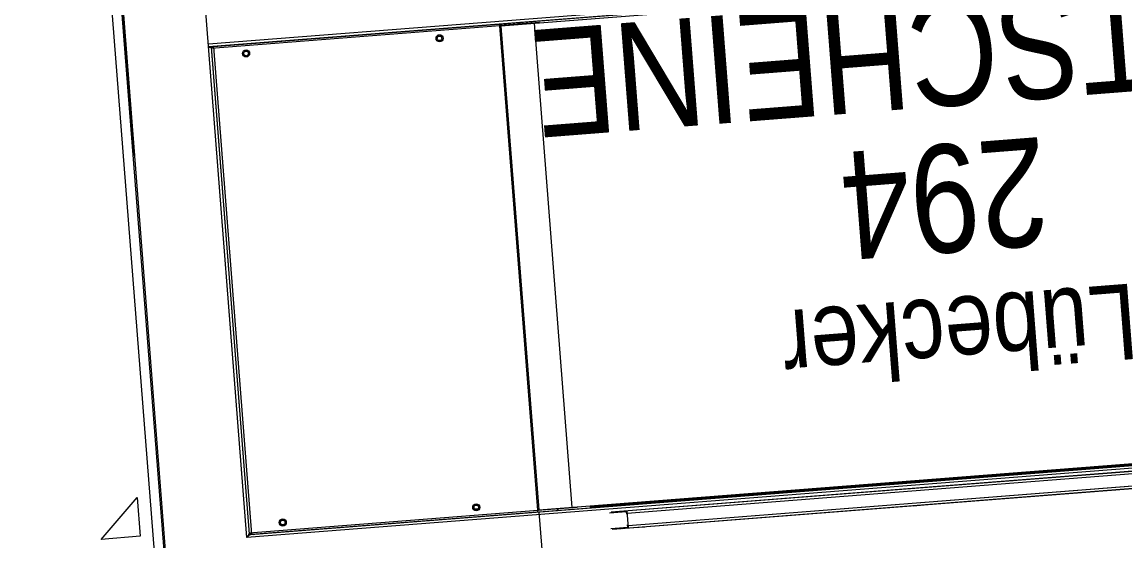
# Model space of a CAD drawing. Header units: millimetres. Extents: x 1954135 to 2038297, y 1349223 to 1397094.
# Drawn here: x 2001489 to 2002513, y 1380870 to 1381351 of the extents above; entities that cross this region are included whole.
import ezdxf
from ezdxf.enums import TextEntityAlignment as Align

# ---------------------------------------------------------------- set-up
doc = ezdxf.new("R2010")
doc.units = ezdxf.units.MM
doc.header["$MEASUREMENT"] = 0
doc.layers.get('Defpoints').update_dxf_attribs({"lineweight": 0})
doc.layers.add('02_Unterzug', color=253, linetype='Continuous', lineweight=0, transparency=0.4)
for name, color, linetype, lineweight in [('10_Einrichtung', 7, 'Continuous', 0), ('10_Einrichtung (Construction)', 7, 'Continuous', 0), ('13_Ladenbau', 94, 'Continuous', 0)]:
    doc.layers.add(name, color=color, linetype=linetype, lineweight=lineweight)
doc.styles.add('Rossmann', font='ARIALN.TTF', dxfattribs={"height": 100})
doc.styles.add('Style-Arial Narrow', font='ARIALN.TTF')
doc.dimstyles.new('Rossmann', dxfattribs={"dimtxt": 100, "dimasz": 75, "dimexe": 50, "dimexo": 0.0625, "dimgap": 50, "dimtad": 1, "dimdec": 3, "dimlfac": 0.001, "dimzin": 3, "dimtxsty": 'Rossmann', "dimcen": 0, "dimadec": 3, "dimazin": 0, "dimtfac": 1, "dimtdec": 0, "dimtofl": 0, "dimtmove": 0, "dimatfit": 1, "dimfxl": 200, "dimfxlon": 1, "dimfrac": 2, "dimtolj": 1, "dimtzin": 3, "dimarcsym": 0})

# ---------------------------------------------------------------- blocks, each defined once
blk = doc.blocks.new('_Oblique-1')
at = {"color": 0, "linetype": 'ByBlock', "lineweight": -2}
blk.add_line((0.5, 0.5), (-0.5, -0.5), dxfattribs=at)
blk = doc.blocks.new('*D1473')
at = {"layer": '13_Ladenbau', "color": 0, "linetype": 'ByBlock', "lineweight": -2, "transparency": 16777216}
for p, q in [((2001593.6, 1381227.2), (2001574.1, 1381476.5)), ((1998427.2, 1380979.4), (1998407.7, 1381228.7))]:
    blk.add_line(p, q, dxfattribs=at)
at = {"layer": '13_Ladenbau', "color": 94, "linetype": 'Continuous', "lineweight": -2, "transparency": 16777216}
blk.add_line((1998486.4, 1381184.7), (2001503.2, 1381420.8), dxfattribs=at)
at = {"layer": 'Defpoints', "color": 0, "linetype": 'Continuous', "lineweight": 0, "transparency": 16777216}
for p in [(2001578, 1381426.6), (2001623.2, 1380849.2), (1998458.1, 1380585.5)]:
    blk.add_point(p, dxfattribs=at)
at = {"layer": '13_Ladenbau', "color": 94, "linetype": 'Continuous', "lineweight": -2, "transparency": 16777216, "xscale": 75, "yscale": 75, "zscale": 75}
for p, rotation in [((2001578, 1381426.6), 4.475374000659015), ((1998411.6, 1381178.8), 184.475374000659)]:
    blk.add_blockref('_Oblique-1', p, dxfattribs=dict(at, rotation=rotation))
at = {"layer": '13_Ladenbau', "color": 0, "linetype": 'Continuous', "lineweight": 0, "transparency": 16777216, "insert": (1999986.2, 1381412.5), "char_height": 100, "attachment_point": 5, "rotation": 4.4754, "style": 'Style-Arial Narrow'}
blk.add_mtext('\\A1;3,176', dxfattribs=at)
blk = doc.blocks.new('*D1501')
at = {"layer": '13_Ladenbau', "color": 0, "linetype": 'ByBlock', "lineweight": -2, "transparency": 16777216}
for p, q in [((2002387.9, 1382796.6), (2002513.9, 1382806.4)), ((2002809.5, 1375826), (2003058.7, 1375845.5))]:
    blk.add_line(p, q, dxfattribs=at)
at = {"layer": '13_Ladenbau', "color": 94, "linetype": 'Continuous', "lineweight": -2, "transparency": 16777216}
blk.add_line((2003003, 1375916.4), (2002469.9, 1382727.7), dxfattribs=at)
at = {"layer": 'Defpoints', "color": 0, "linetype": 'Continuous', "lineweight": 0, "transparency": 16777216}
for p in [(2002387.8, 1382796.6), (2002464, 1382802.5), (2002428.5, 1375796.2)]:
    blk.add_point(p, dxfattribs=at)
at = {"layer": '13_Ladenbau', "color": 94, "linetype": 'Continuous', "lineweight": -2, "transparency": 16777216, "xscale": 75, "yscale": 75, "zscale": 75}
for p, rotation in [((2002464, 1382802.5), 94.47537400065903), ((2003008.9, 1375841.6), 274.475374000659)]:
    blk.add_blockref('_Oblique-1', p, dxfattribs=dict(at, rotation=rotation))
at = {"layer": '13_Ladenbau', "color": 0, "linetype": 'Continuous', "lineweight": 0, "transparency": 16777216, "insert": (2002626.7, 1379313.5), "char_height": 100, "attachment_point": 5, "rotation": 94.4754, "style": 'Style-Arial Narrow'}
blk.add_mtext('\\A1;6,982', dxfattribs=at)
blk = doc.blocks.new('GuLBl')
at = {"layer": '10_Einrichtung (Construction)', "color": 5, "linetype": 'Continuous', "lineweight": 0, "style": 'Style-Arial Narrow'}
for s, height, p in [('Lübecker', 70, (-589.9, 372.6)), ('294', 100, (-585.8, 245.6)), ('GUTSCHEINE', 100, (-588.6, 110.2))]:
    blk.add_text(s, height=height, dxfattribs=at).set_placement(p, align=Align.MIDDLE_CENTER)
blk = doc.blocks.new('Süß 935')
at = {"layer": '10_Einrichtung (Construction)', "color": 178, "lineweight": 0}
for p, q in [((-18.1, 18.1), (18.1, 18.1)), ((18.1, 18.1), (-18.1, -18.1)), ((-18.1, -18.1), (-18.1, 18.1))]:
    blk.add_line(p, q, dxfattribs=at)
blk = doc.blocks.new('*U1539')
at = {"layer": '10_Einrichtung', "lineweight": 0, "flags": 128}
blk.add_lwpolyline([(145.5, -680.6), (145.5, 680.6), (-245.5, 680.6), (-245.5, -680.6)], close=True, dxfattribs=at)
at = {"layer": '10_Einrichtung', "color": 178, "lineweight": 0, "rotation": 180}
blk.add_blockref('Süß 935', (115.3, -647.2), dxfattribs=at)
blk = doc.blocks.new('*U1541')
at = {"layer": '02_Unterzug', "color": 7}
for p, q in [((-1733.5, -55.3), (-1733.5, -615.1)), ((-1732.2, -55.3), (-1732.2, -615.1)), ((-1655.7, -597.1), (-1655.7, -100.8)), ((131.5, -138.5), (-1655.7, -138.5)), ((-1655.7, -140.8), (148.4, -140.8)), ((-1655.7, -141.3), (-1653.5, -141.3)), ((-1653.5, -141.3), (-1653.5, -594.3)), ((-1652.2, -141.3), (-1653.5, -141.3)), ((-1384.8, -142.6), (-1653.5, -142.6)), ((-1652.2, -142.6), (-1652.2, -141.3)), ((-1651.2, -141.3), (-1651.2, -594.3)), ((-1385.2, -141.3), (-1651.2, -141.3)), ((-1649, -140.8), (-1649, -141.3)), ((-1414, -140.8), (-1414, -141.3)), ((-1409.2, -140.8), (-1409.7, -141.3)), ((-1348, -142.3), (-1384.9, -142.3)), ((-1384.8, -593), (-1384.8, -142.6)), ((-1383.8, -142.8), (149.1, -142.8)), ((-1383.5, -592.7), (-1383.5, -143)), ((-1365.5, -142.3), (-1366.8, -140.8)), ((-1352.9, -142.8), (-1352.9, -592.8)), ((-1348, -142.8), (-1348, -142.3)), ((-1439.9, -148.3), (-1443.1, -148.3)), ((-1653.5, -593), (-1384.8, -593)), ((-1652.2, -594.3), (-1652.2, -593)), ((-1439.9, -587.3), (-1443.1, -587.3)), ((-1348, -593.3), (-1384.9, -593.3)), ((-1383.8, -592.8), (-0.6, -592.8)), ((-1366.8, -594.9), (-1365.5, -593.3)), ((-1348, -593.3), (-1348, -592.8)), ((-1336, -592.8), (-1336, -593.8)), ((-1333, -592.8), (-1333, -593.8)), ((-6, -597.1), (-1655.7, -597.1)), ((-1654.8, -596.1), (-1654.6, -596.1)), ((-1652.2, -594.3), (-1653.5, -594.3)), ((-5.1, -594.9), (-1652.2, -594.9)), ((-1651.2, -594.3), (-1385.2, -594.3)), ((-1649.9, -594.9), (-1649, -594.6)), ((-1649, -594.9), (-1649, -594.3)), ((-1414, -594.9), (-1414, -594.3)), ((-1409.7, -594.3), (-1409.2, -594.9)), ((-1383.5, -674.9), (-1383.5, -594.9)), ((-2.9, -593.8), (-1336, -593.8)), ((-1302.7, -601), (-1318.5, -601)), ((283, -600.2), (-1317, -600.2)), ((-1317, -600.2), (-1317, -601)), ((-1307.6, -601), (-1307.6, -600.2)), ((-1302.8, -603.2), (-1302.8, -601)), ((-1302.2, -603.2), (-1302.8, -603.2)), ((-1302.7, -603.2), (-1302.7, -601)), ((-1302.2, -601.5), (-1302.7, -601.5)), ((-1302.2, -615.9), (-1302.2, -600.4)), ((283, -602.4), (-1302.2, -602.4)), ((-1234, -593.8), (-1234, -594.9)), ((-1302.8, -613.2), (-1302.2, -613.2)), ((-1302.8, -615.3), (-1302.8, -613.2)), ((-1302.7, -615.3), (-1302.7, -613.2)), ((283, -613.9), (-1302.2, -613.9)), ((-1318.5, -615.3), (-1302.7, -615.3)), ((-1317, -615.3), (-1317, -616.2)), ((283, -616.2), (-1317, -616.2)), ((-1307.6, -616.2), (-1307.6, -615.3)), ((-1302.7, -614.8), (-1302.2, -614.8)), ((-1297.1, -616.3), (-1297.1, -616.2)), ((-1286.9, -616.3), (-1297.1, -616.3)), ((-1286.9, -616.2), (-1286.9, -616.3)), ((-1037.1, -616.3), (-1037.1, -616.2)), ((-1026.9, -616.3), (-1037.1, -616.3)), ((-1026.9, -616.2), (-1026.9, -616.3))]:
    blk.add_line(p, q, dxfattribs=at)
at = {"layer": '02_Unterzug', "color": 7, "flags": 128}
blk.add_lwpolyline([(-1302.2, -600.4), (-1304.8, -600.3), (-1306.2, -600.2), (-1307.6, -600.2)], dxfattribs=at)
at = {"layer": '02_Unterzug', "color": 7}
for centre, radius in [((-1621.5, -149.8), 3.25), ((-1621.5, -149.8), 2.15), ((-1441.5, -149.8), 3.25), ((-1441.5, -149.8), 2.15), ((-1621.5, -585.9), 3.25), ((-1441.5, -585.9), 3.25), ((-1621.5, -585.9), 2.15), ((-1441.5, -585.9), 2.15)]:
    blk.add_circle(centre, radius, dxfattribs=at)
for centre, radius, start, end in [((-1387.7, -142.7), 2.93, 1.9404, 28.4884), ((-1384.9, -145.6), 2.93, 61.5116, 88.0596), ((-1387.7, -592.9), 2.93, 331.5116, 358.0596), ((-1384.9, -590.1), 2.93, 271.9404, 298.4884), ((-1659.7, -592.1), 6.38, 308.4964, 347.1629), ((-1651.1, -600.5), 5.69, 100.3898, 143.9509), ((-1293.8, -869.9), 254.1, 91.9119, 93.117)]:
    blk.add_arc(centre, radius, start, end, dxfattribs=at)
blk = doc.blocks.new('Lübecker Kompakt 2024 rechts lang')
at = {"layer": '10_Einrichtung', "color": 7}
for p, q in [((-1733.5, -40.1), (-1733.5, -599.9)), ((-1732.2, -40.1), (-1732.2, -599.9)), ((-1655.7, -581.9), (-1655.7, -85.6)), ((131.5, -123.3), (-1655.7, -123.3)), ((-1655.7, -125.5), (148.4, -125.5)), ((-1655.7, -126), (-1653.5, -126)), ((-1653.5, -126), (-1653.5, -579.1)), ((-1652.2, -126.1), (-1653.5, -126.1)), ((-1384.8, -127.4), (-1653.5, -127.4)), ((-1652.2, -127.4), (-1652.2, -126.1)), ((-1651.2, -126.1), (-1651.2, -579.1)), ((-1385.2, -126.1), (-1651.2, -126.1)), ((-1649, -125.5), (-1649, -126.1)), ((-1414, -125.5), (-1414, -126.1)), ((-1409.2, -125.5), (-1409.7, -126.1)), ((-1348, -127.1), (-1384.9, -127.1)), ((-1384.8, -577.8), (-1384.8, -127.4)), ((-1383.8, -127.6), (149.1, -127.6)), ((-1383.5, -577.4), (-1383.5, -127.7)), ((-1365.5, -127.1), (-1366.8, -125.5)), ((-1352.9, -127.6), (-1352.9, -577.6)), ((-1348, -127.6), (-1348, -127.1)), ((-1439.9, -133.1), (-1443.1, -133.1)), ((-1439.9, -572.1), (-1443.1, -572.1)), ((-6, -581.9), (-1655.7, -581.9)), ((-1654.8, -580.8), (-1654.6, -580.8)), ((-1653.5, -577.8), (-1384.8, -577.8)), ((-1652.2, -579.1), (-1653.5, -579.1)), ((-1652.2, -579.1), (-1652.2, -577.8)), ((-5.1, -579.6), (-1652.2, -579.6)), ((-1651.2, -579.1), (-1385.2, -579.1)), ((-1649.9, -579.6), (-1649, -579.4)), ((-1649, -579.6), (-1649, -579.1)), ((-1414, -579.6), (-1414, -579.1)), ((-1409.7, -579.1), (-1409.2, -579.6)), ((-1348, -578.1), (-1384.9, -578.1)), ((-1383.8, -577.6), (-0.6, -577.6)), ((-1383.5, -659.6), (-1383.5, -579.6)), ((-1366.8, -579.6), (-1365.5, -578.1)), ((-1348, -578.1), (-1348, -577.6)), ((-1336, -577.6), (-1336, -578.6)), ((-2.9, -578.6), (-1336, -578.6)), ((-1333, -577.6), (-1333, -578.6)), ((-1234, -578.6), (-1234, -579.6)), ((-1302.7, -585.8), (-1318.5, -585.8)), ((283, -584.9), (-1317, -584.9)), ((-1317, -584.9), (-1317, -585.8)), ((-1307.6, -585.8), (-1307.6, -584.9)), ((-1302.8, -587.9), (-1302.8, -585.8)), ((-1302.2, -587.9), (-1302.8, -587.9)), ((-1302.7, -587.9), (-1302.7, -585.8)), ((-1302.2, -586.3), (-1302.7, -586.3)), ((-1302.2, -600.7), (-1302.2, -585.1)), ((283, -587.2), (-1302.2, -587.2)), ((-1318.5, -600.1), (-1302.7, -600.1)), ((-1317, -600.1), (-1317, -600.9)), ((283, -600.9), (-1317, -600.9)), ((-1307.6, -600.9), (-1307.6, -600.1)), ((-1302.8, -597.9), (-1302.2, -597.9)), ((-1302.8, -600.1), (-1302.8, -597.9)), ((-1302.7, -600.1), (-1302.7, -597.9)), ((-1302.7, -599.6), (-1302.2, -599.6)), ((283, -598.7), (-1302.2, -598.7)), ((-1297.1, -601.1), (-1297.1, -600.9)), ((-1286.9, -601.1), (-1297.1, -601.1)), ((-1286.9, -600.9), (-1286.9, -601.1)), ((-1037.1, -601.1), (-1037.1, -600.9)), ((-1026.9, -601.1), (-1037.1, -601.1)), ((-1026.9, -600.9), (-1026.9, -601.1))]:
    blk.add_line(p, q, dxfattribs=at)
at = {"layer": '10_Einrichtung', "color": 7, "flags": 128}
blk.add_lwpolyline([(-1302.2, -585.1), (-1304.8, -585), (-1306.2, -585), (-1307.6, -584.9)], dxfattribs=at)
at = {"layer": '10_Einrichtung', "color": 7}
for centre, radius in [((-1621.5, -134.5), 3.25), ((-1621.5, -134.5), 2.15), ((-1441.5, -134.5), 3.25), ((-1441.5, -134.5), 2.15), ((-1621.5, -570.6), 3.25), ((-1621.5, -570.6), 2.15), ((-1441.5, -570.6), 3.25), ((-1441.5, -570.6), 2.15)]:
    blk.add_circle(centre, radius, dxfattribs=at)
for centre, radius, start, end in [((-1387.7, -127.5), 2.93, 1.9404, 28.4884), ((-1384.9, -130.3), 2.93, 61.5116, 88.0596), ((-1659.7, -576.9), 6.38, 308.4964, 347.1629), ((-1651.1, -585.2), 5.69, 100.3898, 143.9509), ((-1387.7, -577.7), 2.93, 331.5116, 358.0596), ((-1384.9, -574.8), 2.93, 271.9404, 298.4884), ((-1293.8, -854.6), 254.1, 91.9119, 93.117)]:
    blk.add_arc(centre, radius, start, end, dxfattribs=at)
blk = doc.blocks.new('reLüko2024l-A')
at = {"layer": '02_Unterzug', "color": 7}
blk.add_blockref('*U1541', (2133.4, -1111.7), dxfattribs=at)
at = {"layer": '10_Einrichtung', "linetype": 'Continuous', "lineweight": 0}
blk.add_blockref('*U1539', (245.5, -1034.7), dxfattribs=at)
at = {"layer": '10_Einrichtung', "linetype": 'Continuous'}
blk.add_blockref('Lübecker Kompakt 2024 rechts lang', (2133.4, -1126.9), dxfattribs=at)
at = {"layer": '10_Einrichtung', "color": 5, "linetype": 'Continuous', "lineweight": 13, "rotation": 180}
blk.add_blockref('GuLBl', (561.8, -1200.5), dxfattribs=at)
at = {"layer": '10_Einrichtung', "color": 5, "linetype": 'Continuous', "lineweight": 0, "insert": (2276.1, -2050.2), "char_height": 100, "attachment_point": 5, "line_spacing_factor": 1.2, "style": 'Rossmann'}
blk.add_mtext('\\H1.5x;\\C5;Lübecker Kompakt Kasse 1\\P\\H0.533333x;langes Band\\P', dxfattribs=at)

msp = doc.modelspace()

# ---------------------------------------------------------------- block references
at = {"layer": '10_Einrichtung', "color": 5, "linetype": 'Continuous', "lineweight": 13, "rotation": 4.475374000659478}
msp.add_blockref('reLüko2024l-A', (2001088.4459, 1382539.3748), dxfattribs=at)

# ---------------------------------------------------------------- dimensions: what is measured, and where the dimension line sits
at = {"layer": '13_Ladenbau', "color": 94, "linetype": 'Continuous', "lineweight": 0}
for base, p1, p2, angle, picture, middle in [((2002464.0277, 1382802.5146), (2002428.5277, 1375796.1933), (2002387.8402, 1382796.5515), 94.475374, '*D1501', (2002626.6801, 1379313.4739)), ((2001578.0046, 1381426.6384), (1998458.0618, 1380585.5291), (2001623.2028, 1380849.1675), 4.475374, '*D1473', (1999986.2246, 1381412.4832))]:
    dim = msp.add_linear_dim(base=base, p1=p1, p2=p2, angle=angle, dimstyle='Rossmann', override={"dimtxsty": 'Style-Arial Narrow', "dimblk": '_Oblique-1', "dimclrd": 94, "dimtdec": 3, "dimfrac": 0}, dxfattribs=at)
    dim.commit()
    dim.dimension.update_dxf_attribs({"geometry": picture, "text_midpoint": middle})

doc.saveas('drawing.dxf')
